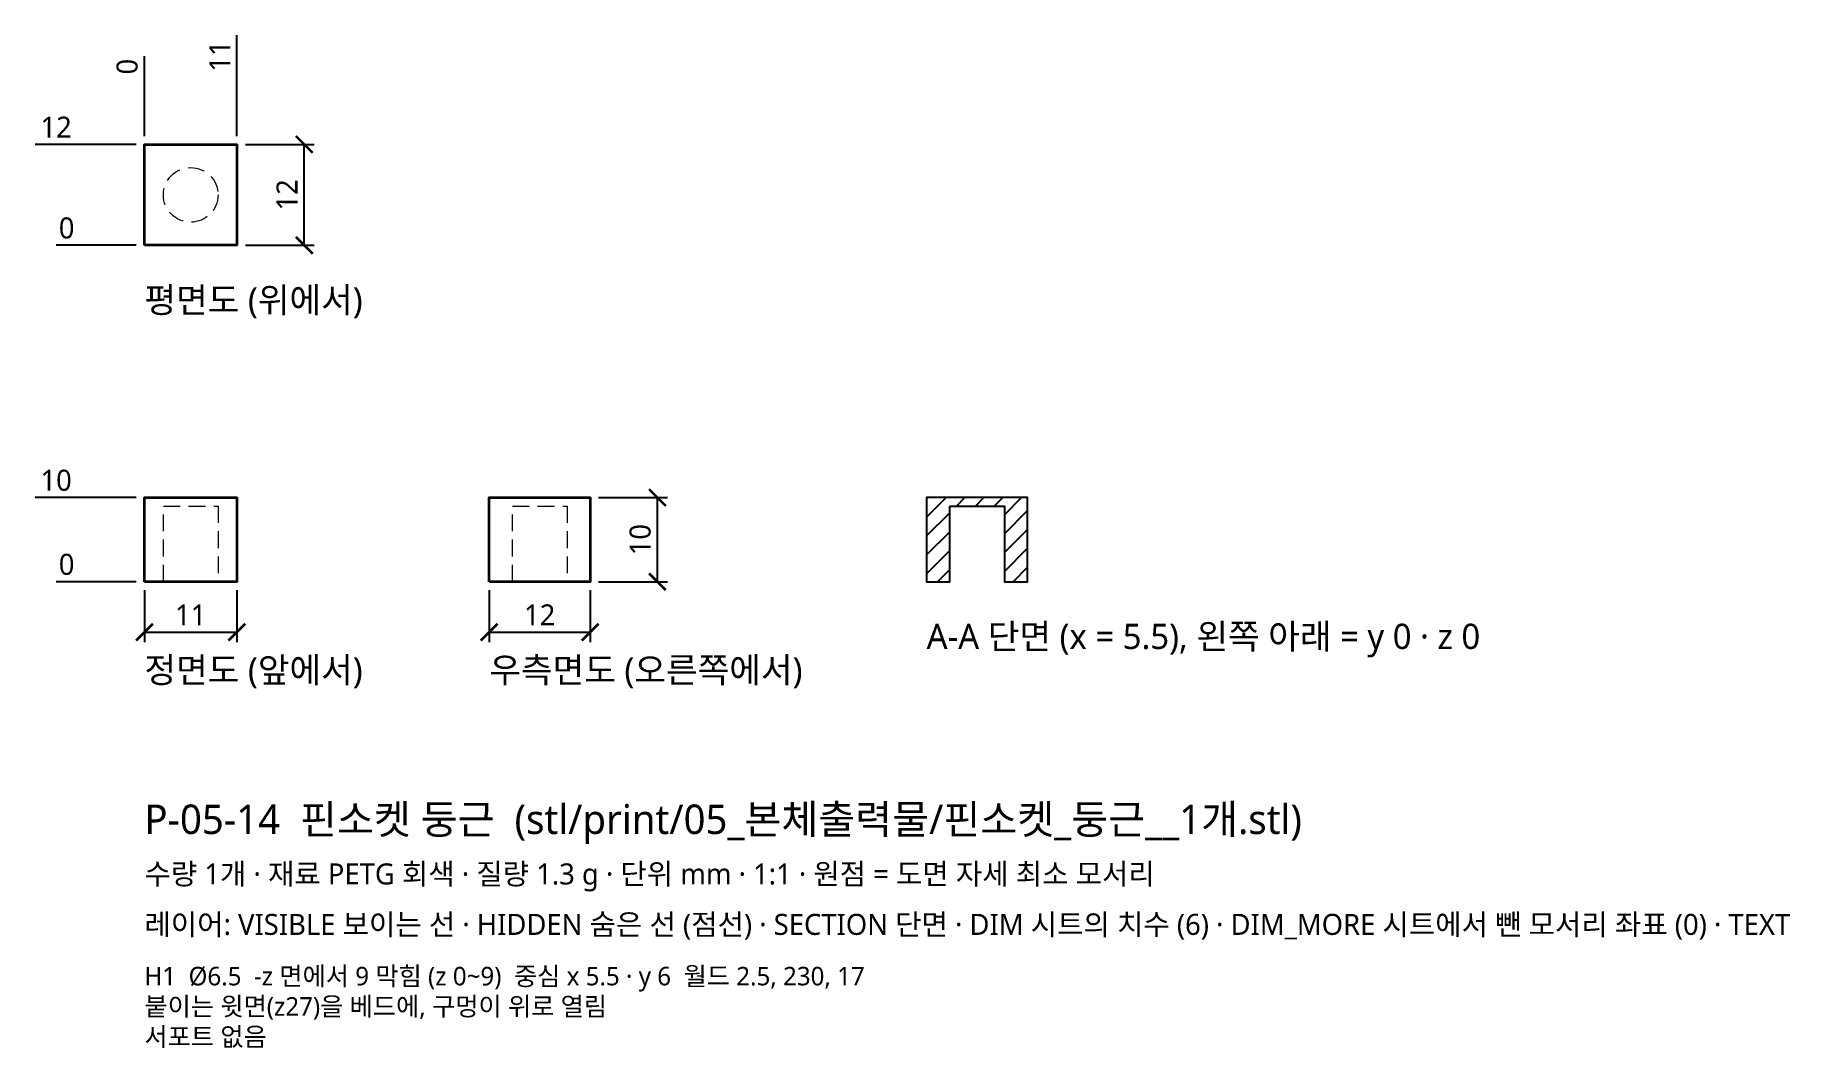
# Model space of a CAD drawing. Header units: millimetres. Extents: x -13 to 196, y -55 to 65.
import ezdxf

# ---------------------------------------------------------------- set-up
doc = ezdxf.new("R2010")
doc.units = ezdxf.units.MM
doc.linetypes.add('HIDDEN', pattern=[3, 2, -1])
for name, color, linetype, lineweight in [('DIM', 4, 'CONTINUOUS', 13), ('HIDDEN', 8, 'HIDDEN', 18), ('SECTION', 5, 'CONTINUOUS', 25), ('TEXT', 7, 'CONTINUOUS', 18), ('VISIBLE', 7, 'CONTINUOUS', 35)]:
    doc.layers.add(name, color=color, linetype=linetype, lineweight=lineweight)
doc.styles.add('KR', font='malgun.ttf')
doc.dimstyles.new('TOCCATA', dxfattribs={"dimtxt": 2.5, "dimasz": 2, "dimexe": 1.2, "dimexo": 1, "dimgap": 0.8, "dimtad": 1, "dimdsep": 46, "dimtxsty": 'KR', "dimblk": 'ARCHTICK', "dimcen": 2.5, "dimazin": 3, "dimtfac": 0.5, "dimtmove": 2, "dimatfit": 3})

# ---------------------------------------------------------------- blocks, each defined once
blk = doc.blocks.new('_ARCHTICK')
at = {"color": 0, "linetype": 'BYBLOCK', "const_width": 0.15}
blk.add_lwpolyline([(-0.5, -0.5), (0.5, 0.5)], dxfattribs=at)

msp = doc.modelspace()

# ---------------------------------------------------------------- hatches: boundary and pattern name
at = {"layer": 'SECTION'}
h = msp.add_hatch(dxfattribs=at)
h.set_pattern_fill('ANSI31', scale=0.5)
h.paths.add_polyline_path([(95.753, 9), (102.247, 9), (102.247, 0), (105, 0), (105, 10), (93, 10), (93, 0), (95.753, 0)])

# ---------------------------------------------------------------- linework, layer by layer
at = {"layer": 'HIDDEN'}
for points in [[(2.255, 0), (2.255, 9), (8.75, 9), (8.75, 0)], [(43.751, 0), (43.751, 9), (50.249, 9), (50.249, 0)]]:
    msp.add_lwpolyline(points, dxfattribs=at)
msp.add_circle((5.5, 46), 3.25, dxfattribs=at)
at = {"layer": 'SECTION'}
msp.add_lwpolyline([(95.753, 9), (102.247, 9), (102.247, 0), (105, 0), (105, 10), (93, 10), (93, 0), (95.753, 0)], close=True, dxfattribs=at)
at = {"layer": 'VISIBLE'}
for points in [[(0, 40), (0, 52), (11, 52), (11, 40), (0, 40)], [(0, 0), (0, 10), (11, 10), (11, 0), (0, 0)], [(41, 0), (41, 10), (53, 10), (53, 0), (41, 0)]]:
    msp.add_lwpolyline(points, dxfattribs=at)

# ---------------------------------------------------------------- texts
at = {"layer": 'TEXT', "style": 'KR'}
for s, height, p in [('평면도 (위에서)', 3, (0, 32)), ('A-A 단면 (x = 5.5), 왼쪽 아래 = y 0 · z 0', 3, (93, -8)), ('정면도 (앞에서)', 3, (0, -12)), ('우측면도 (오른쪽에서)', 3, (41, -12)), ('P-05-14  핀소켓 둥근  (stl/print/05_본체출력물/핀소켓_둥근__1개.stl)', 3.5, (0, -30)), ('수량 1개 · 재료 PETG 회색 · 질량 1.3 g · 단위 mm · 1:1 · 원점 = 도면 자세 최소 모서리', 2.5, (0, -36)), ('레이어: VISIBLE 보이는 선 · HIDDEN 숨은 선 (점선) · SECTION 단면 · DIM 시트의 치수 (6) · DIM_MORE 시트에서 뺀 모서리 좌표 (0) · TEXT', 2.5, (0, -42)), ('H1  Ø6.5  -z 면에서 9 막힘 (z 0~9)  중심 x 5.5 · y 6  월드 2.5, 230, 17', 2.2, (0, -48)), ('붙이는 윗면(z27)을 베드에, 구멍이 위로 열림', 2.2, (0, -51.6)), ('서포트 없음', 2.2, (0, -55.2))]:
    msp.add_text(s, height=height, dxfattribs=at).set_placement(p)

# ---------------------------------------------------------------- dimensions: what is measured, and where the dimension line sits
at = {"layer": 'DIM'}
for feature_location, offset, dtype, origin in [((11, 52), (0, 8), 1, (0, 40)), ((0, 52), (0, 8), 1, (0, 40)), ((0, 52), (-8, 0), 0, (0, 40)), ((0, 40), (-8, 0), 0, (0, 40)), ((0, 10), (-8, 0), 0, (0, 0)), ((0, 0), (-8, 0), 0, (0, 0))]:
    msp.add_ordinate_dim(feature_location=feature_location, offset=offset, dtype=dtype, origin=origin, dimstyle='TOCCATA', dxfattribs=at).render()
for base, p1, p2 in [((19, 40), (11, 40), (11, 52)), ((61, 0), (53, 0), (53, 10))]:
    msp.add_linear_dim(base=base, p1=p1, p2=p2, angle=90, dimstyle='TOCCATA', dxfattribs=at).render()
for base, p1, p2 in [((0, -6), (0, 0), (11, 0)), ((41, -6), (41, 0), (53, 0))]:
    msp.add_linear_dim(base=base, p1=p1, p2=p2, dimstyle='TOCCATA', dxfattribs=at).render()

doc.saveas('drawing.dxf')
